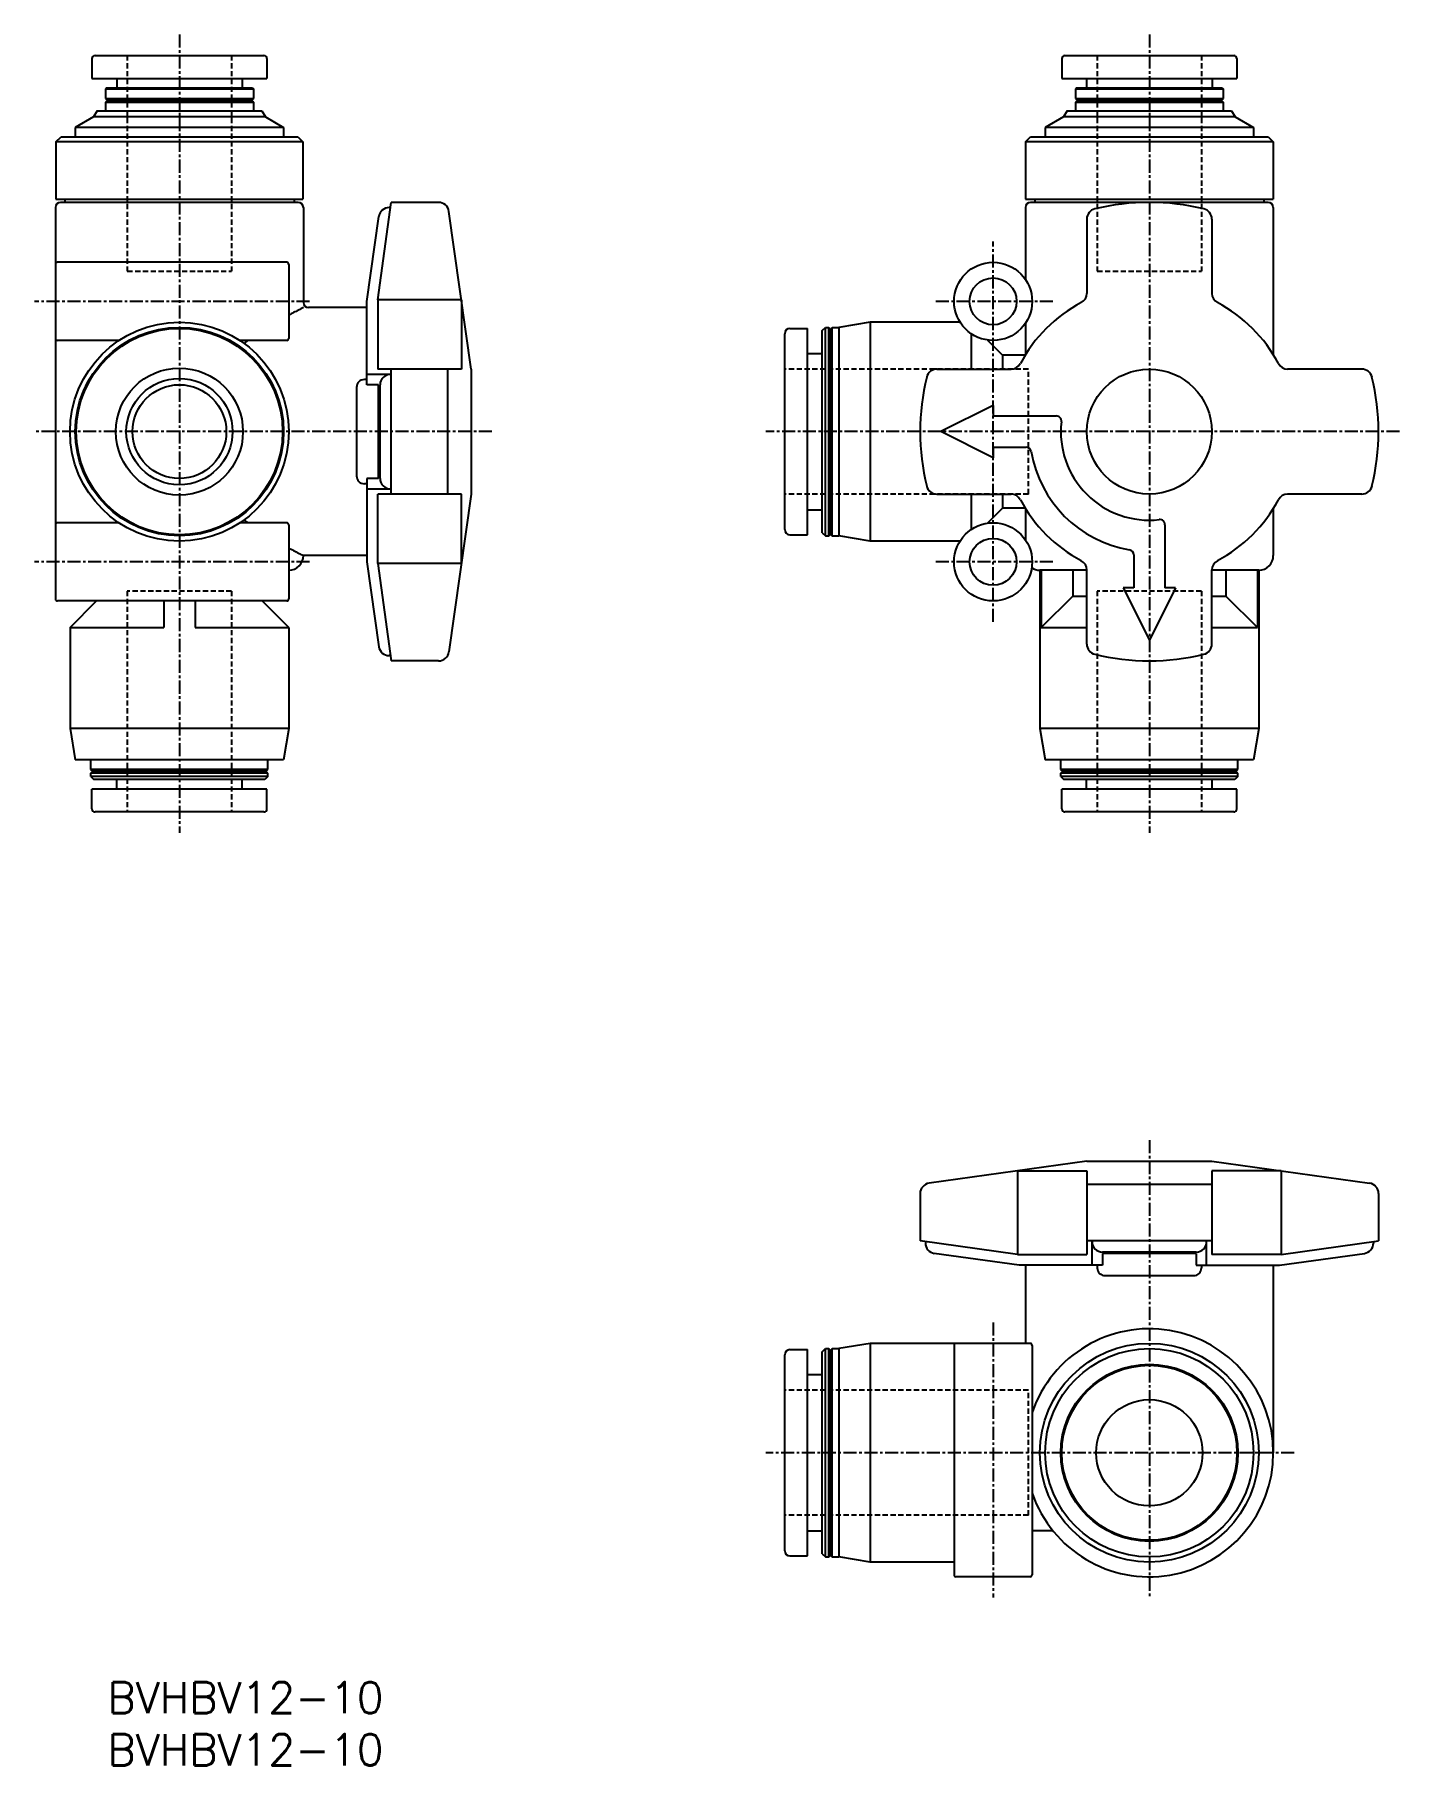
# Model space of a CAD drawing. Extents: x -7 to 124, y 0 to 166.
import ezdxf

# ---------------------------------------------------------------- set-up
doc = ezdxf.new("R2010")
doc.units = 0
doc.linetypes.add('CENTER', pattern=[2, 1.25, -0.25, 0.25, -0.25])
doc.linetypes.add('DASHED', pattern=[0.75, 0.5, -0.25])
doc.layers.get('0').update_dxf_attribs({"linetype": 'CONTINUOUS'})
doc.layers.add('CENTER', color=1, linetype='CENTER')
doc.styles.get("Standard").update_dxf_attribs({"font": 'txt.shx'})

msp = doc.modelspace()

# ---------------------------------------------------------------- linework, layer by layer
at = {"color": 7, "linetype": 'CONTINUOUS'}
for p, q in [((-1.5, 163.8), (-1.5, 161.9)), ((-1.2, 164.1), (15, 164.1)), ((15.3, 163.8), (15.3, 161.9)), ((91.6, 163.8), (91.6, 161.9)), ((91.9, 164.1), (108.1, 164.1)), ((108.4, 163.8), (108.4, 161.9)), ((-1.5, 161.9), (15.3, 161.9)), ((0.88, 161.9), (0.88, 161)), ((12.93, 161.9), (12.93, 161)), ((91.6, 161.9), (108.4, 161.9)), ((93.97, 161.9), (93.97, 161)), ((106.03, 161.9), (106.03, 161)), ((-0.1, 161), (-0.2, 160.9)), ((-0.2, 160.9), (-0.2, 159.97)), ((-0.2, 160.9), (14, 160.9)), ((-0.2, 159.97), (0, 159.8)), ((-0.2, 159.97), (14, 159.97)), ((0, 159.8), (-0.2, 159.62)), ((-0.2, 159.62), (-0.2, 158.8)), ((-0.2, 159.62), (14, 159.62)), ((-0.1, 161), (13.9, 161)), ((0, 159.8), (13.8, 159.8)), ((14, 159.97), (13.8, 159.8)), ((13.8, 159.8), (14, 159.62)), ((13.9, 161), (14, 160.9)), ((14, 160.9), (14, 159.97)), ((14, 159.62), (14, 158.8)), ((93, 161), (92.9, 160.9)), ((92.9, 160.9), (92.9, 159.97)), ((92.9, 160.9), (107.1, 160.9)), ((92.9, 159.97), (107.1, 159.97)), ((92.9, 159.97), (93.1, 159.8)), ((93.1, 159.8), (92.9, 159.62)), ((92.9, 159.62), (92.9, 158.8)), ((92.9, 159.62), (107.1, 159.62)), ((93, 161), (107, 161)), ((93.1, 159.8), (106.9, 159.8)), ((107.1, 159.97), (106.9, 159.8)), ((106.9, 159.8), (107.1, 159.62)), ((107, 161), (107.1, 160.9)), ((107.1, 160.9), (107.1, 159.97)), ((107.1, 159.62), (107.1, 158.8)), ((-1.35, 158.2), (-3.1, 157.19)), ((-1, 158.8), (-1.35, 158.2)), ((15.15, 158.2), (-1.35, 158.2)), ((-1, 158.8), (14.8, 158.8)), ((14.8, 158.8), (15.15, 158.2)), ((15.15, 158.2), (16.9, 157.19)), ((91.75, 158.2), (90, 157.19)), ((92.1, 158.8), (91.75, 158.2)), ((108.25, 158.2), (91.75, 158.2)), ((92.1, 158.8), (107.9, 158.8)), ((107.9, 158.8), (108.25, 158.2)), ((108.25, 158.2), (110, 157.19)), ((-4.95, 155.8), (-4.45, 156.3)), ((-4.45, 156.3), (18.25, 156.3)), ((-3.1, 157.19), (-3.1, 156.3)), ((16.9, 157.19), (-3.1, 157.19)), ((16.9, 157.19), (16.9, 156.3)), ((18.25, 156.3), (18.75, 155.8)), ((88.1, 155.8), (88.6, 156.3)), ((88.6, 156.3), (111.4, 156.3)), ((90, 157.19), (90, 156.3)), ((110, 157.19), (90, 157.19)), ((110, 157.19), (110, 156.3)), ((111.4, 156.3), (111.9, 155.8)), ((18.75, 155.8), (-4.95, 155.8)), ((-4.95, 155.8), (-4.95, 150.3)), ((18.75, 155.8), (18.75, 150.3)), ((111.9, 155.8), (88.1, 155.8)), ((88.1, 155.8), (88.1, 150.3)), ((111.9, 155.8), (111.9, 150.3)), ((-5, 149.5), (-5, 111.95)), ((-4.95, 150.3), (18.75, 150.3)), ((18.3, 150), (-4.5, 150)), ((-4.1, 150.3), (-4.1, 150)), ((17.9, 150.3), (17.9, 150)), ((18.8, 149.5), (18.8, 140.4)), ((25.93, 140.65), (27.24, 150)), ((27.17, 149.5), (27.03, 149.5)), ((31.78, 150), (27.24, 150)), ((88.1, 150.3), (111.9, 150.3)), ((88.1, 149.5), (88.1, 142.61)), ((111.4, 150), (88.6, 150)), ((89, 150.3), (89, 150)), ((111, 150.3), (111, 150)), ((111.9, 149.5), (111.9, 135.37)), ((24.9, 140.5), (26.04, 148.64)), ((34.9, 134), (32.77, 149.14)), ((94, 148.4), (94, 141.27)), ((106, 148.4), (106, 141.27)), ((17.2, 144.25), (-4.8, 144.25)), ((17.4, 144.05), (17.4, 136.95)), ((24.9, 139.9), (19.3, 139.9)), ((24.9, 132.5), (24.9, 140.5)), ((25.93, 140.65), (25.93, 134)), ((33.97, 140.65), (25.93, 140.65)), ((33.97, 140.65), (33.97, 134)), ((65.5, 137.9), (67.2, 137.9)), ((67.2, 118.1), (67.2, 137.9)), ((68.6, 137.7), (68.9, 138)), ((68.9, 118), (68.9, 138)), ((68.9, 138), (69.23, 138)), ((69.23, 118), (69.23, 138)), ((69.23, 138), (69.4, 137.8)), ((69.4, 137.8), (69.57, 138)), ((69.57, 118), (69.57, 138)), ((69.57, 138), (70.2, 138)), ((73.2, 138.5), (70.2, 138)), ((70.2, 138), (70.2, 118)), ((81.83, 138.5), (73.2, 138.5)), ((73.2, 138.5), (73.2, 117.5)), ((88.1, 138.39), (88.1, 135.37)), ((1.1, 136.75), (-4.8, 136.75)), ((17.2, 136.75), (12.7, 136.75)), ((65, 118.6), (65, 137.4)), ((68.6, 118.3), (68.6, 137.7)), ((69.4, 118.2), (69.4, 137.8)), ((82.9, 137.39), (82.9, 134)), ((84.48, 136.79), (85.9, 135.35)), ((67.2, 135.5), (68.6, 135.5)), ((85.9, 135.35), (85.9, 134)), ((88.08, 135.35), (85.9, 135.35)), ((24.9, 133), (24.65, 133)), ((24.9, 133.5), (27.24, 133.5)), ((33.97, 134), (25.93, 134)), ((27.24, 122), (27.24, 134)), ((32.65, 122), (32.65, 134)), ((33.4, 134), (33.4, 134)), ((34.9, 134), (34.9, 122)), ((79.6, 134), (86.73, 134)), ((120.4, 134), (113.27, 134)), ((23.9, 132.25), (23.9, 123.75)), ((26.02, 132.5), (24.9, 132.5)), ((26.02, 123.5), (26.02, 132.5)), ((26.16, 123.5), (26.16, 132.5)), ((85, 130.5), (80, 128)), ((85, 130.5), (85, 129.5)), ((85, 125.5), (80, 128)), ((85, 129.5), (91.06, 129.5)), ((85, 126.5), (85, 125.5)), ((85, 126.5), (88.17, 126.5)), ((24.9, 123), (24.65, 123)), ((24.9, 123.5), (24.9, 115.5)), ((26.02, 123.5), (24.9, 123.5)), ((24.9, 122.5), (27.24, 122.5)), ((33.97, 122), (25.93, 122)), ((25.93, 115.35), (25.93, 122)), ((34.9, 122), (32.77, 106.86)), ((33.4, 122), (33.4, 122)), ((33.97, 115.35), (33.97, 122)), ((79.6, 122), (86.73, 122)), ((82.9, 122), (82.9, 118.61)), ((85.9, 122), (85.9, 120.65)), ((120.4, 122), (113.27, 122)), ((67.2, 120.5), (68.6, 120.5)), ((84.48, 119.21), (85.9, 120.65)), ((88.08, 120.65), (85.9, 120.65)), ((88.1, 120.63), (88.1, 117.61)), ((111.9, 120.63), (111.9, 116.1)), ((1.1, 119.25), (-4.8, 119.25)), ((17.2, 119.25), (12.7, 119.25)), ((17.4, 119.05), (17.4, 111.95)), ((65.5, 118.1), (67.2, 118.1)), ((68.6, 118.3), (68.9, 118)), ((68.9, 118), (69.23, 118)), ((69.23, 118), (69.4, 118.2)), ((69.4, 118.2), (69.57, 118)), ((69.57, 118), (70.2, 118)), ((73.2, 117.5), (70.2, 118)), ((101.5, 119.06), (101.5, 113)), ((81.83, 117.5), (73.2, 117.5)), ((18.8, 116.1), (18.8, 116.1)), ((24.9, 116.1), (18.8, 116.1)), ((24.9, 115.5), (26.04, 107.36)), ((25.93, 115.35), (27.24, 106)), ((33.97, 115.35), (25.93, 115.35)), ((89.5, 114.7), (89.5, 99.5)), ((94, 114.7), (89.5, 114.7)), ((89.61, 114.7), (89.61, 109.2)), ((92.65, 114.7), (92.65, 112.2)), ((94, 107.6), (94, 114.73)), ((98.5, 116.17), (98.5, 113)), ((106, 107.6), (106, 114.73)), ((110.5, 114.7), (106, 114.7)), ((107.35, 114.7), (107.35, 112.2)), ((110.39, 114.7), (110.39, 109.2)), ((110.5, 114.7), (110.5, 99.5)), ((97.5, 113), (100, 108)), ((98.5, 113), (97.5, 113)), ((102.5, 113), (100, 108)), ((102.5, 113), (101.5, 113)), ((17.2, 111.75), (-4.8, 111.75)), ((-3.6, 109.2), (-1.05, 111.75)), ((5.4, 111.75), (5.4, 109.2)), ((8.4, 111.75), (8.4, 109.2)), ((17.4, 109.2), (14.85, 111.75)), ((92.65, 112.2), (89.61, 109.2)), ((92.65, 112.2), (94, 112.2)), ((106, 112.2), (107.35, 112.2)), ((107.35, 112.2), (110.39, 109.2)), ((-3.6, 109.2), (-3.6, 99.5)), ((-3.6, 109.2), (5.4, 109.2)), ((8.4, 109.2), (17.4, 109.2)), ((17.4, 109.2), (17.4, 99.5)), ((89.61, 109.2), (94, 109.2)), ((106, 109.2), (110.39, 109.2)), ((27.17, 106.5), (27.03, 106.5)), ((31.78, 106), (27.24, 106)), ((-3.6, 99.5), (-3.1, 96.5)), ((17.4, 99.5), (-3.6, 99.5)), ((17.4, 99.5), (16.9, 96.5)), ((89.5, 99.5), (90, 96.5)), ((110.5, 99.5), (89.5, 99.5)), ((110.5, 99.5), (110, 96.5)), ((16.9, 96.5), (-3.1, 96.5)), ((-1.6, 95.57), (-1.6, 96.5)), ((15.4, 95.57), (15.4, 96.5)), ((110, 96.5), (90, 96.5)), ((91.5, 95.57), (91.5, 96.5)), ((108.5, 95.57), (108.5, 96.5)), ((15.4, 95.57), (-1.6, 95.57)), ((-1.4, 95.4), (-1.6, 95.57)), ((-1.6, 95.22), (-1.4, 95.4)), ((15.4, 95.22), (-1.6, 95.22)), ((-1.6, 94.9), (-1.6, 95.22)), ((15.4, 94.9), (-1.6, 94.9)), ((-1.6, 94.9), (-1.3, 94.6)), ((15.2, 95.4), (-1.4, 95.4)), ((15.4, 94.9), (15.1, 94.6)), ((15.2, 95.4), (15.4, 95.57)), ((15.4, 95.22), (15.2, 95.4)), ((15.4, 94.9), (15.4, 95.22)), ((108.5, 95.57), (91.5, 95.57)), ((91.7, 95.4), (91.5, 95.57)), ((91.5, 95.22), (91.7, 95.4)), ((108.5, 95.22), (91.5, 95.22)), ((91.5, 94.9), (91.5, 95.22)), ((108.5, 94.9), (91.5, 94.9)), ((91.5, 94.9), (91.8, 94.6)), ((108.3, 95.4), (91.7, 95.4)), ((108.5, 94.9), (108.2, 94.6)), ((108.3, 95.4), (108.5, 95.57)), ((108.5, 95.22), (108.3, 95.4)), ((108.5, 94.9), (108.5, 95.22)), ((15.3, 93.7), (-1.5, 93.7)), ((-1.5, 91.8), (-1.5, 93.7)), ((15.1, 94.6), (-1.3, 94.6)), ((0.88, 93.7), (0.88, 94.6)), ((12.93, 93.7), (12.93, 94.6)), ((15.3, 91.8), (15.3, 93.7)), ((108.4, 93.7), (91.6, 93.7)), ((91.6, 91.8), (91.6, 93.7)), ((108.2, 94.6), (91.8, 94.6)), ((93.97, 93.7), (93.97, 94.6)), ((106.03, 93.7), (106.03, 94.6)), ((108.4, 91.8), (108.4, 93.7)), ((15, 91.5), (-1.2, 91.5)), ((108.1, 91.5), (91.9, 91.5)), ((94, 58), (78.86, 55.87)), ((87.35, 57.07), (87.35, 49.03)), ((87.35, 57.07), (94, 57.07)), ((94, 58), (106, 58)), ((94, 57.07), (94, 49.03)), ((94, 56.5), (94, 56.5)), ((106, 58), (121.14, 55.87)), ((106, 57.07), (106, 49.03)), ((112.65, 57.07), (106, 57.07)), ((106, 56.5), (106, 56.5)), ((112.65, 57.07), (112.65, 49.03)), ((78, 54.88), (78, 50.34)), ((106, 55.75), (94, 55.75)), ((122, 54.88), (122, 50.34)), ((87.35, 49.03), (78, 50.34)), ((78.5, 50.27), (78.5, 50.13)), ((106, 50.34), (94, 50.34)), ((94.5, 48), (94.5, 50.34)), ((105.5, 48), (105.5, 50.34)), ((112.65, 49.03), (122, 50.34)), ((121.5, 50.27), (121.5, 50.13)), ((87.5, 48), (79.36, 49.14)), ((87.35, 49.03), (94, 49.03)), ((104.5, 49.26), (95.5, 49.26)), ((95.5, 49.12), (95.5, 48)), ((104.5, 49.12), (95.5, 49.12)), ((104.5, 49.12), (104.5, 48)), ((112.65, 49.03), (106, 49.03)), ((112.5, 48), (120.64, 49.14)), ((95.5, 48), (87.5, 48)), ((88.1, 48), (88.1, 40.5)), ((95, 48), (95, 47.75)), ((95.75, 47), (104.25, 47)), ((104.5, 48), (112.5, 48)), ((105, 48), (105, 47.75)), ((111.9, 48), (111.9, 30)), ((65.5, 39.9), (67.2, 39.9)), ((67.2, 20.1), (67.2, 39.9)), ((68.6, 39.7), (68.9, 40)), ((68.9, 20), (68.9, 40)), ((68.9, 40), (69.23, 40)), ((69.23, 20), (69.23, 40)), ((69.23, 40), (69.4, 39.8)), ((69.4, 39.8), (69.57, 40)), ((69.57, 20), (69.57, 40)), ((69.57, 40), (70.2, 40)), ((73.2, 40.5), (70.2, 40)), ((70.2, 40), (70.2, 20)), ((73.2, 40.5), (73.2, 19.5)), ((88.55, 40.5), (73.2, 40.5)), ((81.25, 40.3), (81.25, 18.3)), ((88.75, 40.3), (88.75, 18.3)), ((65, 20.6), (65, 39.4)), ((68.6, 20.3), (68.6, 39.7)), ((69.4, 20.2), (69.4, 39.8)), ((67.2, 37.5), (68.6, 37.5)), ((67.2, 22.5), (68.6, 22.5)), ((90.76, 22.5), (88.75, 22.5)), ((65.5, 20.1), (67.2, 20.1)), ((68.6, 20.3), (68.9, 20)), ((68.9, 20), (69.23, 20)), ((69.23, 20), (69.4, 20.2)), ((69.4, 20.2), (69.57, 20)), ((69.57, 20), (70.2, 20)), ((73.2, 19.5), (70.2, 20)), ((81.25, 19.5), (73.2, 19.5)), ((88.55, 18.1), (81.45, 18.1))]:
    msp.add_line(p, q, dxfattribs=at)
at = {"color": 3, "linetype": 'DASHED'}
for p, q in [((1.9, 164.1), (1.9, 143.4)), ((11.9, 164.1), (11.9, 143.4)), ((95, 164.1), (95, 143.4)), ((105, 164.1), (105, 143.4)), ((1.9, 143.4), (11.9, 143.4)), ((95, 143.4), (105, 143.4)), ((88.4, 134), (65, 134)), ((88.4, 122), (88.4, 134)), ((88.4, 122), (65, 122)), ((11.9, 112.7), (1.9, 112.7)), ((1.9, 112.7), (1.9, 91.5)), ((11.9, 112.7), (11.9, 91.5)), ((105, 112.7), (95, 112.7)), ((95, 112.7), (95, 91.5)), ((105, 112.7), (105, 91.5)), ((88.4, 36), (65, 36)), ((88.4, 24), (88.4, 36)), ((88.4, 24), (65, 24))]:
    msp.add_line(p, q, dxfattribs=at)
at = {"color": 7, "linetype": 'CONTINUOUS'}
for points in [[(18.8, 139.9, 0.003081), (18.33, 139.66, 0.003018), (17.86, 139.42, 0.002986), (17.4, 139.17)], [(13.49, 136.75, 0.001152), (13.36, 136.66, 0.00117), (13.23, 136.56, 0.001189), (13.1, 136.47)], [(13.1, 119.53, 0.001189), (13.23, 119.44, 0.00117), (13.36, 119.34, 0.001152), (13.49, 119.25)], [(17.4, 116.83, 0.002987), (17.86, 116.58, 0.003018), (18.33, 116.34, 0.003083), (18.8, 116.1)]]:
    msp.add_lwpolyline(points, format="xyb", dxfattribs=at)
for centre, radius in [((85, 140.5), 3.75), ((85, 140.5), 2.25), ((6.9, 128), 10.5), ((6.9, 128), 10), ((6.9, 128), 9.9), ((6.9, 128), 6.1), ((6.9, 128), 5.1), ((100, 128), 6), ((6.9, 128), 4.5), ((85, 115.5), 3.75), ((85, 115.5), 2.25), ((100, 30), 10.5), ((100, 30), 10), ((100, 30), 8.5), ((100, 30), 8.4), ((100, 30), 5.1)]:
    msp.add_circle(centre, radius, dxfattribs=at)
for centre, radius, start, end in [((-1.2, 163.8), 0.3, 90, 180), ((15, 163.8), 0.3, 0, 90), ((91.9, 163.8), 0.3, 90, 180), ((108.1, 163.8), 0.3, 0, 90), ((-4.5, 149.5), 0.5, 90, 180), ((18.3, 149.5), 0.5, 0, 90), ((27.03, 148.5), 1, 90, 172), ((27.03, 148.5), 1, 90, 172), ((31.78, 149), 1, 8, 90), ((88.6, 149.5), 0.5, 90, 180), ((100, 128), 22, 76.2259, 103.7741), ((111.4, 149.5), 0.5, 0, 90), ((95, 148.4), 1, 103.7741, 180), ((105, 148.4), 1, 0, 76.2258), ((-4.8, 144.05), 0.2, 90, 180), ((17.2, 144.05), 0.2, 0, 90), ((93, 141.27), 1, 297.8181, 0), ((107, 141.27), 1, 180, 242.1818), ((19.3, 140.4), 0.5, 180, 270), ((100, 128), 14, 117.8181, 152.1819), ((100, 128), 14, 27.8181, 62.1819), ((65.5, 137.4), 0.5, 90, 180), ((-4.8, 136.95), 0.2, 180, 270), ((17.2, 136.95), 0.2, 270, 0), ((24.65, 132.25), 0.75, 90, 180), ((27.16, 132.5), 1, 90, 180), ((100, 128), 22, 166.2259, 193.7741), ((79.6, 133), 1, 90, 166.2259), ((86.73, 135), 1, 270, 332.1819), ((113.27, 135), 1, 207.8181, 270), ((120.4, 133), 1, 13.7742, 90), ((100, 128), 22, 346.2259, 13.7741), ((91.06, 129), 0.5, 353.6207, 90), ((100, 128), 8.5, 173.6206, 276.3794), ((88.17, 126), 0.5, 9.594, 90), ((100, 128), 11.5, 189.5941, 260.4059), ((24.65, 123.75), 0.75, 180, 270), ((27.16, 123.5), 1, 180, 270), ((79.6, 123), 1, 193.7741, 270), ((86.73, 121), 1, 27.8182, 90), ((100, 128), 14, 207.8182, 242.1819), ((100, 128), 14, 297.8181, 332.1819), ((113.27, 121), 1, 90, 152.1818), ((120.4, 123), 1, 270, 346.2259), ((-4.8, 119.05), 0.2, 90, 180), ((17.2, 119.05), 0.2, 0, 90), ((65.5, 118.6), 0.5, 180, 270), ((101, 119.06), 0.5, 0, 96.3793), ((98, 116.17), 0.5, 0, 80.406), ((17.4, 116.1), 1.4, 270, 0), ((89.5, 116.1), 1.4, 235.5835, 270), ((93, 114.73), 1, 0, 62.1819), ((107, 114.73), 1, 117.8182, 180), ((110.5, 116.1), 1.4, 270, 0), ((-4.8, 111.95), 0.2, 180, 270), ((17.2, 111.95), 0.2, 270, 0), ((27.03, 107.5), 1, 187.9999, 270), ((27.03, 107.5), 1, 187.9999, 270), ((31.78, 107), 1, 270, 352.0001), ((95, 107.6), 1, 180, 256.2258), ((100, 128), 22, 256.2259, 283.7741), ((105, 107.6), 1, 283.7741, 0), ((-1.2, 91.8), 0.3, 180, 270), ((15, 91.8), 0.3, 270, 0), ((91.9, 91.8), 0.3, 180, 270), ((108.1, 91.8), 0.3, 270, 0), ((79, 54.88), 1, 98, 180), ((121, 54.88), 1, 0, 82.0001), ((79.5, 50.13), 1, 180, 262), ((79.5, 50.13), 1, 180, 262), ((95.5, 50.26), 1, 180, 270), ((104.5, 50.26), 1, 270, 0), ((120.5, 50.13), 1, 277.9999, 0), ((120.5, 50.13), 1, 277.9999, 0), ((95.75, 47.75), 0.75, 180, 270), ((104.25, 47.75), 0.75, 270, 0), ((100, 30), 11.9, 199.0247, 160.9753), ((65.5, 39.4), 0.5, 90, 180), ((81.45, 40.3), 0.2, 90, 180), ((88.55, 40.3), 0.2, 0, 90), ((65.5, 20.6), 0.5, 180, 270), ((81.45, 18.3), 0.2, 180, 270), ((88.55, 18.3), 0.2, 270, 0)]:
    msp.add_arc(centre, radius, start, end, dxfattribs=at)
for p in [(-5, 140.5), (-5, 115.5), (85, 40.5), (85, 18.1)]:
    msp.add_point(p, dxfattribs=at)
at = {"layer": 'CENTER', "color": 1, "linetype": 'CENTER'}
for p, q in [((6.9, 166.1), (6.9, 89.5)), ((100, 166.1), (100, 89.5)), ((85, 109.75), (85, 146.25)), ((19.4, 140.5), (-7, 140.5)), ((90.75, 140.5), (79.25, 140.5)), ((36.9, 128), (-7, 128)), ((124, 128), (63.2, 128)), ((19.4, 115.5), (-7, 115.5)), ((90.75, 115.5), (79.25, 115.5)), ((100, 60), (100, 16.1)), ((85, 42.5), (85, 16.1)), ((113.9, 30), (63.2, 30))]:
    msp.add_line(p, q, dxfattribs=at)

# ---------------------------------------------------------------- texts
at = {"color": 7, "linetype": 'CONTINUOUS'}
for p in [(0, 5), (0, 0)]:
    msp.add_text('BVHBV12-10', height=3, dxfattribs=at).set_placement(p)

doc.saveas('drawing.dxf')
